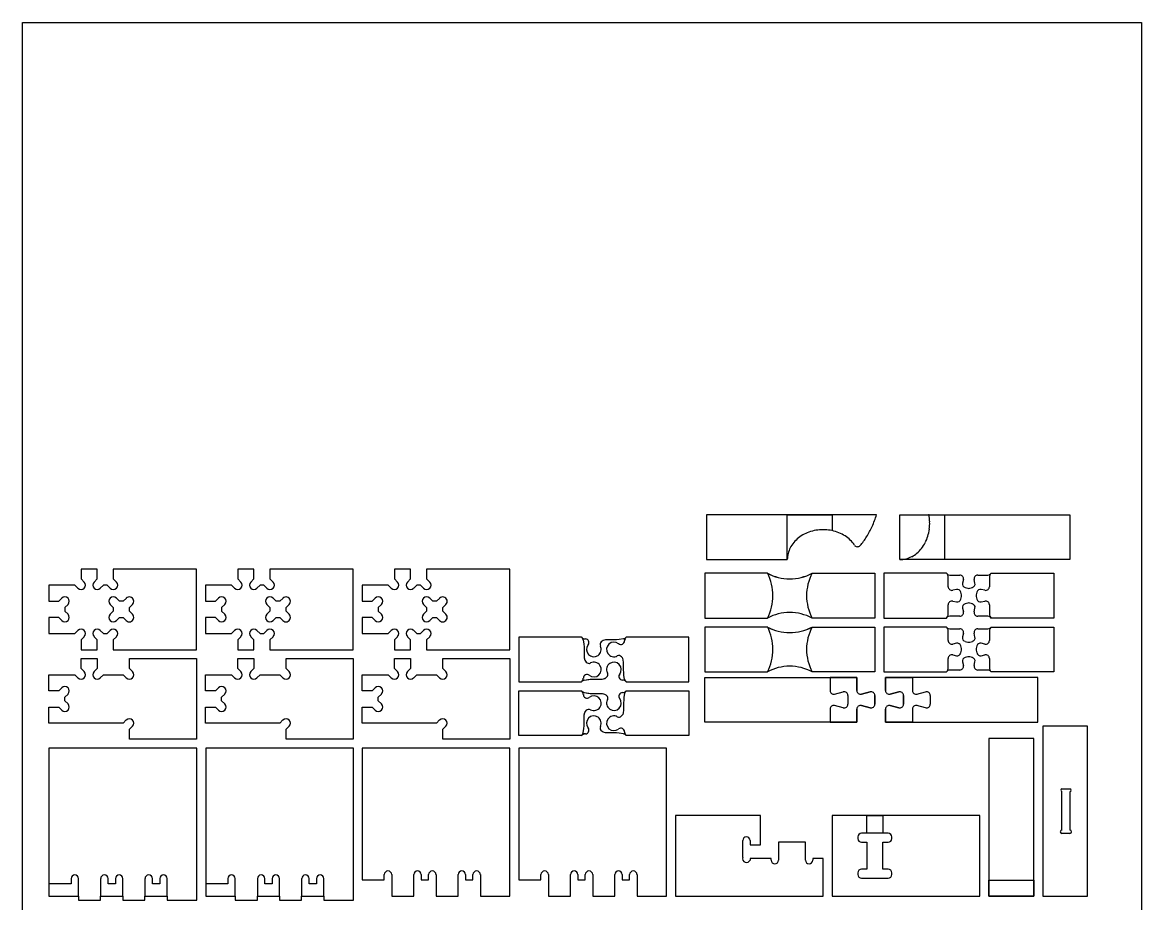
# Model space of a CAD drawing. Extents: x 0 to 1250, y 0 to 2500.
# Drawn here: x 0 to 1250, y 1516 to 2500 of the extents above; entities that cross this region are included whole.
import ezdxf

# ---------------------------------------------------------------- set-up
doc = ezdxf.new("R2010")
doc.units = 0
for name, color, linetype in [('3MM_ENGRAVE', 5, 'CONTINUOUS'), ('CUT_18_MM', 7, 'CONTINUOUS'), ('ENGRAVE_13_5', 6, 'CONTINUOUS'), ('ENGRAVE_9MM', 3, 'CONTINUOUS'), ('FRAME', 7, 'CONTINUOUS')]:
    doc.layers.add(name, color=color, linetype=linetype)

msp = doc.modelspace()

# ---------------------------------------------------------------- linework, layer by layer
at = {"layer": '3MM_ENGRAVE'}
for p, q in [((943, 1614.8), (961, 1614.8)), ((943, 1594.8), (943, 1614.8)), ((961, 1614.8), (961, 1594.8)), ((961, 1594.8), (943, 1594.8))]:
    msp.add_line(p, q, dxfattribs=at)
at = {"layer": 'CUT_18_MM', "color": 7, "linetype": 'CONTINUOUS'}
for p, q in [((854.3, 1950.4), (764, 1950.4)), ((764, 1950.4), (764, 1900.4)), ((954, 1950.4), (854.3, 1950.4)), ((980, 1900.4), (980, 1950.4)), ((980, 1950.4), (1030, 1950.4)), ((1030, 1950.4), (1170, 1950.4)), ((1170, 1950.4), (1170, 1900.4)), ((764, 1900.4), (854.3, 1900.4)), ((854.3, 1900.4), (854.3, 1900.4)), ((1030, 1900.4), (980, 1900.4)), ((1170, 1900.4), (1030, 1900.4)), ((1030, 1900.4), (1030, 1900.4)), ((83.5, 1889.8), (65.5, 1889.8)), ((65.5, 1889.8), (65.5, 1878.8)), ((83.5, 1878.8), (83.5, 1889.8)), ((194.5, 1889.8), (101.5, 1889.8)), ((101.5, 1889.8), (101.5, 1878.8)), ((194.5, 1799.8), (194.5, 1889.8)), ((258.5, 1889.8), (240.5, 1889.8)), ((240.5, 1889.8), (240.5, 1878.8)), ((258.5, 1878.8), (258.5, 1889.8)), ((369.5, 1889.8), (276.5, 1889.8)), ((276.5, 1889.8), (276.5, 1878.8)), ((369.5, 1799.8), (369.5, 1889.8)), ((433.5, 1889.8), (415.5, 1889.8)), ((415.5, 1889.8), (415.5, 1878.8)), ((433.5, 1878.8), (433.5, 1889.8)), ((544.5, 1889.8), (451.5, 1889.8)), ((451.5, 1889.8), (451.5, 1878.8)), ((544.5, 1799.8), (544.5, 1889.8)), ((65.5, 1878.8), (69, 1875.3)), ((69, 1875.3), (69, 1875.3)), ((80, 1875.3), (83.5, 1878.8)), ((80, 1875.3), (80, 1875.3)), ((101.5, 1878.8), (105, 1875.3)), ((105, 1875.3), (105, 1875.3)), ((240.5, 1878.8), (244, 1875.3)), ((244, 1875.3), (244, 1875.3)), ((255, 1875.3), (258.5, 1878.8)), ((255, 1875.3), (255, 1875.3)), ((276.5, 1878.8), (280, 1875.3)), ((280, 1875.3), (280, 1875.3)), ((415.5, 1878.8), (419, 1875.3)), ((419, 1875.3), (419, 1875.3)), ((430, 1875.3), (433.5, 1878.8)), ((430, 1875.3), (430, 1875.3)), ((451.5, 1878.8), (455, 1875.3)), ((455, 1875.3), (455, 1875.3)), ((832, 1885.1), (762, 1885.1)), ((762, 1885.1), (762, 1835.1)), ((882, 1885.1), (952, 1885.1)), ((952, 1885.1), (952, 1835.1)), ((1032, 1885.1), (962, 1885.1)), ((962, 1885.1), (962, 1835.1)), ((1032.8, 1884.3), (1032, 1885.1)), ((1035.7, 1883.1), (1046.9, 1883.1)), ((1050.9, 1878.1), (1050, 1874)), ((1063.9, 1873.9), (1063, 1878.1)), ((1067, 1883.1), (1078.3, 1883.1)), ((1081.2, 1884.3), (1082, 1885.1)), ((1082, 1885.1), (1152, 1885.1)), ((1152, 1885.1), (1152, 1835.1)), ((58.6, 1871.8), (29.5, 1871.8)), ((29.5, 1871.8), (29.5, 1853.8)), ((62, 1868.3), (58.6, 1871.8)), ((62, 1868.3), (62, 1868.3)), ((90.5, 1871.8), (87, 1868.3)), ((87, 1868.3), (87, 1868.3)), ((94.6, 1871.8), (90.5, 1871.8)), ((98, 1868.3), (94.6, 1871.8)), ((98, 1868.3), (98, 1868.3)), ((233.6, 1871.8), (204.5, 1871.8)), ((204.5, 1871.8), (204.5, 1853.8)), ((237, 1868.3), (233.6, 1871.8)), ((237, 1868.3), (237, 1868.3)), ((265.5, 1871.8), (262, 1868.3)), ((262, 1868.3), (262, 1868.3)), ((269.6, 1871.8), (265.5, 1871.8)), ((273, 1868.3), (269.6, 1871.8)), ((273, 1868.3), (273, 1868.3)), ((408.6, 1871.8), (379.5, 1871.8)), ((379.5, 1871.8), (379.5, 1853.8)), ((412, 1868.3), (408.6, 1871.8)), ((412, 1868.3), (412, 1868.3)), ((440.5, 1871.8), (437, 1868.3)), ((437, 1868.3), (437, 1868.3)), ((444.6, 1871.8), (440.5, 1871.8)), ((448, 1868.3), (444.6, 1871.8)), ((448, 1868.3), (448, 1868.3)), ((1053, 1869.1), (1056, 1868.3)), ((1058, 1868.3), (1061, 1869.1)), ((29.5, 1853.8), (40.6, 1853.8)), ((40.6, 1853.8), (44, 1857.3)), ((44, 1857.3), (44, 1857.3)), ((51, 1850.3), (47.5, 1846.9)), ((51, 1850.3), (51, 1850.3)), ((98, 1850.3), (98, 1850.3)), ((98, 1850.3), (101.5, 1846.9)), ((108.5, 1853.8), (105, 1857.3)), ((105, 1857.3), (105, 1857.3)), ((112.6, 1853.8), (108.5, 1853.8)), ((116.1, 1857.3), (112.6, 1853.8)), ((116, 1857.3), (116.1, 1857.3)), ((119.5, 1846.9), (123, 1850.3)), ((123, 1850.3), (123, 1850.3)), ((204.5, 1853.8), (215.6, 1853.8)), ((215.6, 1853.8), (219, 1857.3)), ((219, 1857.3), (219, 1857.3)), ((226, 1850.3), (222.5, 1846.9)), ((226, 1850.3), (226, 1850.3)), ((273, 1850.3), (273, 1850.3)), ((273, 1850.3), (276.5, 1846.9)), ((283.5, 1853.8), (280, 1857.3)), ((280, 1857.3), (280, 1857.3)), ((287.6, 1853.8), (283.5, 1853.8)), ((291.1, 1857.3), (287.6, 1853.8)), ((291, 1857.3), (291.1, 1857.3)), ((294.5, 1846.9), (298, 1850.3)), ((298, 1850.3), (298, 1850.3)), ((379.5, 1853.8), (390.6, 1853.8)), ((390.6, 1853.8), (394, 1857.3)), ((394, 1857.3), (394, 1857.3)), ((401, 1850.3), (397.5, 1846.9)), ((401, 1850.3), (401, 1850.3)), ((448, 1850.3), (448, 1850.3)), ((448, 1850.3), (451.5, 1846.9)), ((458.5, 1853.8), (455, 1857.3)), ((455, 1857.3), (455, 1857.3)), ((462.6, 1853.8), (458.5, 1853.8)), ((466.1, 1857.3), (462.6, 1853.8)), ((466, 1857.3), (466.1, 1857.3)), ((469.5, 1846.9), (473, 1850.3)), ((473, 1850.3), (473, 1850.3)), ((1056, 1851.8), (1053, 1851)), ((1061, 1851.1), (1058, 1851.8)), ((47.5, 1846.9), (47.5, 1842.8)), ((47.5, 1842.8), (51, 1839.3)), ((51, 1839.3), (51, 1839.3)), ((101.5, 1842.8), (98, 1839.3)), ((98, 1839.3), (98, 1839.3)), ((101.5, 1846.9), (101.5, 1842.8)), ((119.5, 1842.8), (119.5, 1846.9)), ((123, 1839.3), (119.5, 1842.8)), ((123, 1839.3), (123, 1839.3)), ((222.5, 1846.9), (222.5, 1842.8)), ((222.5, 1842.8), (226, 1839.3)), ((226, 1839.3), (226, 1839.3)), ((276.5, 1842.8), (273, 1839.3)), ((273, 1839.3), (273, 1839.3)), ((276.5, 1846.9), (276.5, 1842.8)), ((294.5, 1842.8), (294.5, 1846.9)), ((298, 1839.3), (294.5, 1842.8)), ((298, 1839.3), (298, 1839.3)), ((397.5, 1846.9), (397.5, 1842.8)), ((397.5, 1842.8), (401, 1839.3)), ((401, 1839.3), (401, 1839.3)), ((451.5, 1842.8), (448, 1839.3)), ((448, 1839.3), (448, 1839.3)), ((451.5, 1846.9), (451.5, 1842.8)), ((469.5, 1842.8), (469.5, 1846.9)), ((473, 1839.3), (469.5, 1842.8)), ((473, 1839.3), (473, 1839.3)), ((1050, 1846.2), (1050.9, 1842.1)), ((1063, 1842), (1063.9, 1846.2)), ((40.6, 1835.8), (29.5, 1835.8)), ((29.5, 1835.8), (29.5, 1817.8)), ((44, 1832.3), (40.6, 1835.8)), ((44, 1832.3), (44, 1832.3)), ((105, 1832.3), (108.5, 1835.8)), ((105, 1832.3), (105, 1832.3)), ((108.5, 1835.8), (112.6, 1835.8)), ((112.6, 1835.8), (116, 1832.3)), ((116, 1832.3), (116, 1832.3)), ((215.6, 1835.8), (204.5, 1835.8)), ((204.5, 1835.8), (204.5, 1817.8)), ((219, 1832.3), (215.6, 1835.8)), ((219, 1832.3), (219, 1832.3)), ((280, 1832.3), (283.5, 1835.8)), ((280, 1832.3), (280, 1832.3)), ((283.5, 1835.8), (287.6, 1835.8)), ((287.6, 1835.8), (291, 1832.3)), ((291, 1832.3), (291, 1832.3)), ((390.6, 1835.8), (379.5, 1835.8)), ((379.5, 1835.8), (379.5, 1817.8)), ((394, 1832.3), (390.6, 1835.8)), ((394, 1832.3), (394, 1832.3)), ((455, 1832.3), (458.5, 1835.8)), ((455, 1832.3), (455, 1832.3)), ((458.5, 1835.8), (462.6, 1835.8)), ((462.6, 1835.8), (466, 1832.3)), ((466, 1832.3), (466, 1832.3)), ((762, 1835.1), (832, 1835.1)), ((832, 1825.1), (762, 1825.1)), ((762, 1825.1), (762, 1775.1)), ((952, 1835.1), (882, 1835.1)), ((882, 1825.1), (952, 1825.1)), ((952, 1825.1), (952, 1775.1)), ((962, 1835.1), (1032, 1835.1)), ((1032, 1825.1), (962, 1825.1)), ((962, 1825.1), (962, 1775.1)), ((1032, 1835.1), (1032.8, 1835.9)), ((1032.8, 1824.3), (1032, 1825.1)), ((1046.9, 1837.1), (1035.7, 1837.1)), ((1078.3, 1837.1), (1067, 1837.1)), ((1082, 1835.1), (1081.2, 1835.9)), ((1081.2, 1824.3), (1082, 1825.1)), ((1152, 1835.1), (1082, 1835.1)), ((1082, 1825.1), (1152, 1825.1)), ((1152, 1825.1), (1152, 1775.1)), ((29.5, 1817.8), (58.6, 1817.8)), ((58.6, 1817.8), (62, 1821.3)), ((62, 1821.3), (62, 1821.3)), ((69, 1814.3), (65.5, 1810.9)), ((69, 1814.3), (69, 1814.3)), ((83.5, 1810.9), (80, 1814.3)), ((80, 1814.3), (80, 1814.3)), ((87, 1821.3), (87, 1821.3)), ((87, 1821.3), (90.5, 1817.8)), ((90.5, 1817.8), (94.6, 1817.8)), ((94.6, 1817.8), (98, 1821.3)), ((98, 1821.3), (98, 1821.3)), ((105, 1814.3), (101.5, 1810.9)), ((105, 1814.3), (105, 1814.3)), ((204.5, 1817.8), (233.6, 1817.8)), ((233.6, 1817.8), (237, 1821.3)), ((237, 1821.3), (237, 1821.3)), ((244, 1814.3), (240.5, 1810.9)), ((244, 1814.3), (244, 1814.3)), ((258.5, 1810.9), (255, 1814.3)), ((255, 1814.3), (255, 1814.3)), ((262, 1821.3), (262, 1821.3)), ((262, 1821.3), (265.5, 1817.8)), ((265.5, 1817.8), (269.6, 1817.8)), ((269.6, 1817.8), (273, 1821.3)), ((273, 1821.3), (273, 1821.3)), ((280, 1814.3), (276.5, 1810.9)), ((280, 1814.3), (280, 1814.3)), ((379.5, 1817.8), (408.6, 1817.8)), ((408.6, 1817.8), (412, 1821.3)), ((412, 1821.3), (412, 1821.3)), ((419, 1814.3), (415.5, 1810.9)), ((419, 1814.3), (419, 1814.3)), ((433.5, 1810.9), (430, 1814.3)), ((430, 1814.3), (430, 1814.3)), ((437, 1821.3), (437, 1821.3)), ((437, 1821.3), (440.5, 1817.8)), ((440.5, 1817.8), (444.6, 1817.8)), ((444.6, 1817.8), (448, 1821.3)), ((448, 1821.3), (448, 1821.3)), ((455, 1814.3), (451.5, 1810.9)), ((455, 1814.3), (455, 1814.3)), ((1035.7, 1823.1), (1046.9, 1823.1)), ((1050.9, 1818.1), (1050, 1814)), ((1063.9, 1813.9), (1063, 1818.1)), ((1067, 1823.1), (1078.3, 1823.1)), ((65.5, 1810.9), (65.5, 1799.8)), ((83.5, 1799.8), (83.5, 1810.9)), ((101.5, 1810.9), (101.5, 1799.8)), ((240.5, 1810.9), (240.5, 1799.8)), ((258.5, 1799.8), (258.5, 1810.9)), ((276.5, 1810.9), (276.5, 1799.8)), ((415.5, 1810.9), (415.5, 1799.8)), ((433.5, 1799.8), (433.5, 1810.9)), ((451.5, 1810.9), (451.5, 1799.8)), ((1053, 1809.1), (1056, 1808.3)), ((1058, 1808.3), (1061, 1809.1)), ((65.5, 1799.8), (83.5, 1799.8)), ((65.5, 1778.8), (65.5, 1789.8)), ((65.5, 1789.8), (83.5, 1789.8)), ((83.5, 1789.8), (83.5, 1778.8)), ((101.5, 1799.8), (194.5, 1799.8)), ((119.5, 1778.8), (119.5, 1789.8)), ((119.5, 1789.8), (194.5, 1789.8)), ((194.5, 1789.8), (194.5, 1699.8)), ((240.5, 1799.8), (258.5, 1799.8)), ((240.5, 1778.8), (240.5, 1789.8)), ((240.5, 1789.8), (258.5, 1789.8)), ((258.5, 1789.8), (258.5, 1778.8)), ((276.5, 1799.8), (369.5, 1799.8)), ((294.5, 1778.8), (294.5, 1789.8)), ((294.5, 1789.8), (369.5, 1789.8)), ((369.5, 1789.8), (369.5, 1699.8)), ((415.5, 1799.8), (433.5, 1799.8)), ((415.5, 1778.8), (415.5, 1789.8)), ((415.5, 1789.8), (433.5, 1789.8)), ((433.5, 1789.8), (433.5, 1778.8)), ((451.5, 1799.8), (544.5, 1799.8)), ((469.5, 1778.8), (469.5, 1789.8)), ((469.5, 1789.8), (544.5, 1789.8)), ((544.5, 1789.8), (544.5, 1699.8)), ((1056, 1791.8), (1053, 1791)), ((1061, 1791.1), (1058, 1791.8)), ((69, 1775.3), (65.5, 1778.8)), ((69, 1775.3), (69, 1775.3)), ((83.5, 1778.8), (80, 1775.3)), ((80, 1775.3), (80, 1775.3)), ((123, 1775.3), (119.5, 1778.8)), ((123, 1775.3), (123, 1775.3)), ((244, 1775.3), (240.5, 1778.8)), ((244, 1775.3), (244, 1775.3)), ((258.5, 1778.8), (255, 1775.3)), ((255, 1775.3), (255, 1775.3)), ((298, 1775.3), (294.5, 1778.8)), ((298, 1775.3), (298, 1775.3)), ((419, 1775.3), (415.5, 1778.8)), ((419, 1775.3), (419, 1775.3)), ((433.5, 1778.8), (430, 1775.3)), ((430, 1775.3), (430, 1775.3)), ((473, 1775.3), (469.5, 1778.8)), ((473, 1775.3), (473, 1775.3)), ((762, 1775.1), (832, 1775.1)), ((952, 1775.1), (882, 1775.1)), ((962, 1775.1), (1032, 1775.1)), ((1032, 1775.1), (1032.8, 1775.9)), ((1046.9, 1777.1), (1035.7, 1777.1)), ((1050, 1786.2), (1050.9, 1782.1)), ((1063, 1782), (1063.9, 1786.2)), ((1078.3, 1777.1), (1067, 1777.1)), ((1082, 1775.1), (1081.2, 1775.9)), ((1152, 1775.1), (1082, 1775.1)), ((29.5, 1753.8), (29.5, 1771.8)), ((29.5, 1771.8), (58.6, 1771.8)), ((58.6, 1771.8), (62, 1768.3)), ((62, 1768.3), (62, 1768.3)), ((87, 1768.3), (90.5, 1771.8)), ((87, 1768.3), (87, 1768.3)), ((90.5, 1771.8), (112.6, 1771.8)), ((112.6, 1771.8), (116, 1768.3)), ((116, 1768.3), (116, 1768.3)), ((204.5, 1753.8), (204.5, 1771.8)), ((204.5, 1771.8), (233.6, 1771.8)), ((233.6, 1771.8), (237, 1768.3)), ((237, 1768.3), (237, 1768.3)), ((262, 1768.3), (265.5, 1771.8)), ((262, 1768.3), (262, 1768.3)), ((265.5, 1771.8), (287.6, 1771.8)), ((287.6, 1771.8), (291, 1768.3)), ((291, 1768.3), (291, 1768.3)), ((379.5, 1753.8), (379.5, 1771.8)), ((379.5, 1771.8), (408.6, 1771.8)), ((408.6, 1771.8), (412, 1768.3)), ((412, 1768.3), (412, 1768.3)), ((437, 1768.3), (440.5, 1771.8)), ((437, 1768.3), (437, 1768.3)), ((440.5, 1771.8), (462.6, 1771.8)), ((462.6, 1771.8), (466, 1768.3)), ((466, 1768.3), (466, 1768.3)), ((762, 1768.8), (902, 1768.8)), ((762, 1718.8), (762, 1768.8)), ((902, 1768.8), (932, 1768.8)), ((932, 1768.8), (932, 1754.1)), ((994, 1768.8), (964, 1768.8)), ((964, 1768.8), (964, 1754.1)), ((1134, 1768.8), (994, 1768.8)), ((1134, 1718.8), (1134, 1768.8)), ((40.6, 1753.8), (29.5, 1753.8)), ((44, 1757.3), (40.6, 1753.8)), ((44, 1757.3), (44, 1757.3)), ((47.5, 1746.9), (51, 1750.3)), ((51, 1750.3), (51, 1750.3)), ((215.6, 1753.8), (204.5, 1753.8)), ((219, 1757.3), (215.6, 1753.8)), ((219, 1757.3), (219, 1757.3)), ((222.5, 1746.9), (226, 1750.3)), ((226, 1750.3), (226, 1750.3)), ((390.6, 1753.8), (379.5, 1753.8)), ((394, 1757.3), (390.6, 1753.8)), ((394, 1757.3), (394, 1757.3)), ((397.5, 1746.9), (401, 1750.3)), ((401, 1750.3), (401, 1750.3)), ((932, 1754.1), (932, 1754.1)), ((937.1, 1750.2), (946.8, 1752.8)), ((937.1, 1750.2), (937.1, 1750.2)), ((946.8, 1752.8), (946.8, 1752.8)), ((964, 1754.1), (964, 1754.1)), ((969.1, 1750.2), (978.8, 1752.8)), ((969.1, 1750.2), (969.1, 1750.2)), ((978.8, 1752.8), (978.8, 1752.8)), ((47.5, 1742.8), (47.5, 1746.9)), ((51, 1739.3), (47.5, 1742.8)), ((51, 1739.3), (51, 1739.3)), ((222.5, 1742.8), (222.5, 1746.9)), ((226, 1739.3), (222.5, 1742.8)), ((226, 1739.3), (226, 1739.3)), ((397.5, 1742.8), (397.5, 1746.9)), ((401, 1739.3), (397.5, 1742.8)), ((401, 1739.3), (401, 1739.3)), ((952, 1748.8), (952, 1738.8)), ((984, 1748.8), (984, 1738.8)), ((29.5, 1717.8), (29.5, 1735.8)), ((29.5, 1735.8), (40.6, 1735.8)), ((40.6, 1735.8), (44, 1732.3)), ((44, 1732.3), (44, 1732.3)), ((204.5, 1717.8), (204.5, 1735.8)), ((204.5, 1735.8), (215.6, 1735.8)), ((215.6, 1735.8), (219, 1732.3)), ((219, 1732.3), (219, 1732.3)), ((379.5, 1717.8), (379.5, 1735.8)), ((379.5, 1735.8), (390.6, 1735.8)), ((390.6, 1735.8), (394, 1732.3)), ((394, 1732.3), (394, 1732.3)), ((932, 1733.4), (932, 1733.4)), ((932, 1733.4), (932, 1718.8)), ((946.8, 1734.8), (937.1, 1737.4)), ((937.1, 1737.4), (937.1, 1737.4)), ((946.8, 1734.8), (946.8, 1734.8)), ((964, 1733.4), (964, 1733.4)), ((964, 1733.4), (964, 1718.8)), ((978.8, 1734.8), (969.1, 1737.4)), ((969.1, 1737.4), (969.1, 1737.4)), ((978.8, 1734.8), (978.8, 1734.8)), ((112.6, 1717.8), (29.5, 1717.8)), ((116, 1721.3), (112.6, 1717.8)), ((116, 1721.3), (116, 1721.3)), ((119.5, 1710.9), (123, 1714.3)), ((123, 1714.3), (123, 1714.3)), ((287.6, 1717.8), (204.5, 1717.8)), ((291, 1721.3), (287.6, 1717.8)), ((291, 1721.3), (291, 1721.3)), ((294.5, 1710.9), (298, 1714.3)), ((298, 1714.3), (298, 1714.3)), ((462.6, 1717.8), (379.5, 1717.8)), ((466, 1721.3), (462.6, 1717.8)), ((466, 1721.3), (466, 1721.3)), ((469.5, 1710.9), (473, 1714.3)), ((473, 1714.3), (473, 1714.3)), ((902, 1718.8), (762, 1718.8)), ((932, 1718.8), (902, 1718.8)), ((964, 1718.8), (994, 1718.8)), ((994, 1718.8), (1134, 1718.8)), ((1189.5, 1714.5), (1139.5, 1714.5)), ((1139.5, 1714.5), (1139.5, 1524.5)), ((1189.5, 1524.5), (1189.5, 1714.5)), ((119.5, 1699.8), (119.5, 1710.9)), ((294.5, 1699.8), (294.5, 1710.9)), ((469.5, 1699.8), (469.5, 1710.9)), ((1079.5, 1700.5), (1079.5, 1524.5)), ((1129.5, 1700.5), (1079.5, 1700.5)), ((1129.5, 1524.5), (1129.5, 1700.5)), ((194.5, 1699.8), (119.5, 1699.8)), ((369.5, 1699.8), (294.5, 1699.8)), ((544.5, 1689.8), (379.5, 1689.8)), ((379.5, 1689.8), (379.5, 1542.8)), ((544.5, 1699.8), (469.5, 1699.8)), ((544.5, 1524.8), (544.5, 1689.8)), ((719.5, 1689.8), (554.5, 1689.8)), ((554.5, 1689.8), (554.5, 1542.8)), ((719.5, 1524.8), (719.5, 1689.8)), ((824.5, 1614.8), (729.5, 1614.8)), ((729.5, 1614.8), (729.5, 1524.8)), ((824.5, 1581.8), (824.5, 1614.8)), ((953, 1614.8), (904.5, 1614.8)), ((904.5, 1614.8), (904.5, 1524.8)), ((1069.5, 1614.8), (953, 1614.8)), ((1069.5, 1524.8), (1069.5, 1614.8)), ((933, 1590.7), (933, 1588.9)), ((943, 1594.8), (937.1, 1594.8)), ((959.5, 1594.8), (943, 1594.8)), ((966.9, 1594.8), (959.5, 1594.8)), ((971, 1588.9), (971, 1590.7)), ((804.5, 1567.9), (804.5, 1586.7)), ((812.7, 1586.7), (812.7, 1581.8)), ((812.7, 1581.8), (824.5, 1581.8)), ((874.5, 1584.8), (844.5, 1584.8)), ((844.5, 1584.8), (844.5, 1564.9)), ((874.5, 1564.9), (874.5, 1584.8)), ((937.1, 1584.8), (943, 1584.8)), ((943, 1584.8), (943, 1554.8)), ((961, 1554.8), (961, 1584.8)), ((961, 1584.8), (966.9, 1584.8)), ((836.3, 1566.8), (812.7, 1566.8)), ((812.7, 1566.8), (812.7, 1564.9)), ((836.3, 1564.9), (836.3, 1566.8)), ((882.7, 1566.8), (882.7, 1564.9)), ((894.5, 1566.8), (882.7, 1566.8)), ((894.5, 1524.8), (894.5, 1566.8)), ((933, 1550.7), (933, 1548.9)), ((943, 1554.8), (937.1, 1554.8)), ((966.9, 1554.8), (961, 1554.8)), ((971, 1548.9), (971, 1550.7)), ((379.5, 1542.8), (404.2, 1542.8)), ((404.2, 1542.8), (404.2, 1548.7)), ((412.5, 1548.7), (412.5, 1524.8)), ((437.2, 1524.8), (437.2, 1548.7)), ((445.5, 1548.7), (445.5, 1542.8)), ((445.5, 1542.8), (453.7, 1542.8)), ((453.7, 1542.8), (453.7, 1548.7)), ((462, 1548.7), (462, 1524.8)), ((486.7, 1524.8), (486.7, 1548.7)), ((495, 1548.7), (495, 1542.8)), ((495, 1542.8), (503.2, 1542.8)), ((503.2, 1542.8), (503.2, 1548.7)), ((511.5, 1548.7), (511.5, 1524.8)), ((554.5, 1542.8), (579.2, 1542.8)), ((579.2, 1542.8), (579.2, 1548.7)), ((587.5, 1548.7), (587.5, 1524.8)), ((612.2, 1524.8), (612.2, 1548.7)), ((620.5, 1548.7), (620.5, 1542.8)), ((620.5, 1542.8), (628.7, 1542.8)), ((628.7, 1542.8), (628.7, 1548.7)), ((637, 1548.7), (637, 1524.8)), ((661.7, 1524.8), (661.7, 1548.7)), ((670, 1548.7), (670, 1542.8)), ((670, 1542.8), (678.2, 1542.8)), ((678.2, 1542.8), (678.2, 1548.7)), ((686.5, 1548.7), (686.5, 1524.8)), ((937.1, 1544.8), (966.9, 1544.8)), ((412.5, 1524.8), (437.2, 1524.8)), ((462, 1524.8), (486.7, 1524.8)), ((511.5, 1524.8), (544.5, 1524.8)), ((587.5, 1524.8), (612.2, 1524.8)), ((637, 1524.8), (661.7, 1524.8)), ((686.5, 1524.8), (719.5, 1524.8)), ((729.5, 1524.8), (894.5, 1524.8)), ((904.5, 1524.8), (1069.5, 1524.8)), ((1079.5, 1524.5), (1129.5, 1524.5)), ((1139.5, 1524.5), (1189.5, 1524.5))]:
    msp.add_line(p, q, dxfattribs=at)
at = {"layer": 'CUT_18_MM', "linetype": 'CONTINUOUS'}
for p, q in [((624.5, 1813.9), (554.5, 1813.9)), ((554.5, 1813.9), (554.5, 1763.9)), ((744.5, 1813.9), (674.5, 1813.9)), ((744.5, 1763.9), (744.5, 1813.9)), ((645.6, 1803.7), (645.6, 1803.7)), ((647.5, 1809.4), (646.4, 1808.6)), ((648.6, 1810.1), (647.5, 1809.4)), ((651.3, 1810.8), (648.6, 1810.1)), ((653.3, 1810.9), (651.3, 1810.8)), ((658.1, 1810.9), (653.3, 1810.9)), ((663.5, 1810.9), (658.1, 1810.9)), ((666.4, 1811.1), (663.5, 1810.9)), ((671.3, 1812), (666.4, 1811.1)), ((554.5, 1763.9), (624.5, 1763.9)), ((627.6, 1765.7), (631.5, 1766.4)), ((631.5, 1766.4), (634, 1766.7)), ((634, 1766.7), (638.5, 1766.9)), ((638.5, 1766.9), (646, 1766.8)), ((646, 1766.8), (649, 1767.2)), ((649, 1767.2), (650.7, 1767.8)), ((650.7, 1767.8), (651.5, 1768.3)), ((651.5, 1768.3), (652.5, 1769.1)), ((653.3, 1774), (653.3, 1774)), ((674.5, 1763.9), (744.5, 1763.9)), ((554.5, 1703.9), (554.5, 1753.9)), ((554.5, 1753.9), (624.5, 1753.9)), ((627.6, 1752), (631.5, 1751.3)), ((631.5, 1751.3), (634, 1751)), ((634, 1751), (638.5, 1750.8)), ((638.5, 1750.8), (646, 1750.9)), ((646, 1750.9), (649, 1750.5)), ((649, 1750.5), (650.7, 1749.9)), ((674.5, 1753.9), (744.5, 1753.9)), ((744.5, 1753.9), (744.5, 1703.9)), ((650.7, 1749.9), (651.5, 1749.4)), ((651.5, 1749.4), (652.5, 1748.6)), ((653.3, 1743.7), (653.3, 1743.7)), ((645.6, 1714), (645.6, 1714)), ((624.5, 1703.9), (554.5, 1703.9)), ((647.5, 1708.3), (646.4, 1709.1)), ((648.6, 1707.6), (647.5, 1708.3)), ((651.3, 1706.9), (648.6, 1707.6)), ((653.3, 1706.8), (651.3, 1706.9)), ((658.1, 1706.8), (653.3, 1706.8)), ((663.5, 1706.8), (658.1, 1706.8)), ((666.4, 1706.6), (663.5, 1706.8)), ((671.3, 1705.7), (666.4, 1706.6)), ((744.5, 1703.9), (674.5, 1703.9)), ((29.7, 1689.8), (29.7, 1524.8)), ((194.7, 1689.8), (29.7, 1689.8)), ((194.7, 1520.3), (194.7, 1689.8)), ((204.7, 1689.8), (204.7, 1524.8)), ((369.7, 1689.8), (204.7, 1689.8)), ((369.7, 1520.3), (369.7, 1689.8)), ((29.7, 1524.8), (62.7, 1524.8)), ((62.7, 1524.8), (62.7, 1520.3)), ((62.7, 1520.3), (87.4, 1520.3)), ((87.4, 1520.3), (87.4, 1524.8)), ((87.4, 1524.8), (112.2, 1524.8)), ((112.2, 1524.8), (112.2, 1520.3)), ((112.2, 1520.3), (136.9, 1520.3)), ((136.9, 1520.3), (136.9, 1524.8)), ((136.9, 1524.8), (161.7, 1524.8)), ((161.7, 1524.8), (161.7, 1520.3)), ((161.7, 1520.3), (194.7, 1520.3)), ((204.7, 1524.8), (237.7, 1524.8)), ((237.7, 1524.8), (237.7, 1520.3)), ((237.7, 1520.3), (262.4, 1520.3)), ((262.4, 1520.3), (262.4, 1524.8)), ((262.4, 1524.8), (287.2, 1524.8)), ((287.2, 1524.8), (287.2, 1520.3)), ((287.2, 1520.3), (311.9, 1520.3)), ((311.9, 1520.3), (311.9, 1524.8)), ((311.9, 1524.8), (336.7, 1524.8)), ((336.7, 1524.8), (336.7, 1520.3)), ((336.7, 1520.3), (369.7, 1520.3))]:
    msp.add_line(p, q, dxfattribs=at)
at = {"layer": 'CUT_18_MM'}
for p, q in [((1161, 1644.5), (1170, 1644.5)), ((1161, 1598.5), (1161, 1641.4)), ((1170, 1641.1), (1170, 1598.5)), ((1170, 1594.5), (1161, 1594.5))]:
    msp.add_line(p, q, dxfattribs=at)
at = {"layer": 'CUT_18_MM', "color": 7, "linetype": 'CONTINUOUS'}
for centre, radius, start, end in [((848, 1982.6), 110.7, 335.8734, 343.0944), ((891.5, 1893.2), 40, 117.329, 128.25), ((893.2, 1889.8), 43.8, 107.0748, 117.3545), ((894.1, 1887.1), 46.6, 97.2448, 107.1039), ((894.3, 1885.8), 47.9, 87.5982, 97.2749), ((894.3, 1886.2), 47.5, 77.8915, 87.6285), ((894.8, 1888.3), 45.4, 67.8897, 77.9213), ((896.1, 1891.4), 42, 57.3533, 67.9175), ((898.3, 1894.8), 37.9, 46.0769, 57.3752), ((881.5, 1964.5), 72.6, 318.1905, 327.7629), ((865.6, 1974.7), 91.4, 327.7126, 335.918), ((883.7, 1900), 29.4, 152.6081, 165.9973), ((886.1, 1898.7), 32.2, 139.9682, 152.5821), ((889, 1896.4), 35.9, 128.2335, 139.9673), ((901, 1897.7), 34, 33.9254, 46.0859), ((932.6, 1918.8), 4.05, 213.2136, 318.1455), ((882.3, 1900.4), 28, 166.0483, 179.9011), ((65.5, 1871.8), 4.92, 225.0001, 44.9999), ((83.5, 1871.8), 4.92, 135.0001, 314.9999), ((101.5, 1871.8), 4.92, 225.0001, 44.9999), ((240.5, 1871.8), 4.92, 225.0001, 44.9999), ((258.5, 1871.8), 4.92, 135.0001, 314.9999), ((276.5, 1871.8), 4.92, 225.0001, 44.9999), ((415.5, 1871.8), 4.92, 225.0001, 44.9999), ((433.5, 1871.8), 4.92, 135.0001, 314.9999), ((451.5, 1871.8), 4.92, 225.0001, 44.9999), ((857, 1931.9), 53.1, 241.9275, 298.0725), ((1035.7, 1887.2), 4.1, 225.0285, 270), ((1046.9, 1879), 4.1, 347.3598, 90), ((1067, 1879), 4.1, 90, 192.3953), ((1078.3, 1887.2), 4.1, 270, 314.8457), ((1054, 1873.1), 4.1, 167.3598, 255.5854), ((1057, 1872.3), 4.1, 255.5854, 284.3581), ((1059.9, 1873.1), 4.1, 284.3581, 12.3953), ((47.5, 1853.8), 4.92, 315.0001, 134.9999), ((101.5, 1853.8), 4.92, 45.0001, 224.9999), ((119.5, 1853.8), 4.92, 314.9203, 135.0797), ((222.5, 1853.8), 4.92, 315.0001, 134.9999), ((276.5, 1853.8), 4.92, 45.0001, 224.9999), ((294.5, 1853.8), 4.92, 314.9203, 135.0797), ((397.5, 1853.8), 4.92, 315.0001, 134.9999), ((451.5, 1853.8), 4.92, 45.0001, 224.9999), ((469.5, 1853.8), 4.92, 314.9203, 135.0797), ((1054, 1847.1), 4.1, 104.4146, 192.6402), ((1057, 1847.8), 4.1, 75.6419, 104.4146), ((1059.9, 1847.1), 4.1, 347.6047, 75.6419), ((47.5, 1835.8), 4.92, 225.0001, 44.9999), ((101.5, 1835.8), 4.92, 135, 315), ((119.5, 1835.8), 4.92, 225, 45.1329), ((222.5, 1835.8), 4.92, 225.0001, 44.9999), ((276.5, 1835.8), 4.92, 135, 315), ((294.5, 1835.8), 4.92, 225, 45.1329), ((397.5, 1835.8), 4.92, 225.0001, 44.9999), ((451.5, 1835.8), 4.92, 135, 315), ((469.5, 1835.8), 4.92, 225, 45.1329), ((857, 1788.2), 53.1, 61.9275, 118.0725), ((1046.9, 1841.2), 4.1, 270, 12.6402), ((1067, 1841.2), 4.1, 167.6047, 270), ((857, 1871.9), 53.1, 241.9275, 298.0725), ((1035.7, 1833), 4.1, 90, 135), ((1078.3, 1833), 4.1, 45, 90), ((65.5, 1817.8), 4.92, 315.0001, 134.9999), ((83.5, 1817.8), 4.92, 45.0001, 224.9999), ((101.5, 1817.8), 4.92, 315.0001, 134.9999), ((240.5, 1817.8), 4.92, 315.0001, 134.9999), ((258.5, 1817.8), 4.92, 45.0001, 224.9999), ((276.5, 1817.8), 4.92, 315.0001, 134.9999), ((415.5, 1817.8), 4.92, 315.0001, 134.9999), ((433.5, 1817.8), 4.92, 45.0001, 224.9999), ((451.5, 1817.8), 4.92, 315.0001, 134.9999), ((1035.7, 1827.2), 4.1, 225.0285, 270), ((1046.9, 1819), 4.1, 347.3598, 90), ((1054, 1813.1), 4.1, 167.3598, 255.5854), ((1059.9, 1813.1), 4.1, 284.3581, 12.3953), ((1067, 1819), 4.1, 90, 192.3953), ((1078.3, 1827.2), 4.1, 270, 314.8457), ((1057, 1812.3), 4.1, 255.5854, 284.3581), ((1054, 1787.1), 4.1, 104.4146, 192.6402), ((1057, 1787.8), 4.1, 75.6419, 104.4146), ((1059.9, 1787.1), 4.1, 347.6047, 75.6419), ((65.5, 1771.8), 4.92, 225.0001, 44.9999), ((83.5, 1771.8), 4.92, 135.0001, 314.9999), ((119.5, 1771.8), 4.92, 225.0001, 44.9999), ((240.5, 1771.8), 4.92, 225.0001, 44.9999), ((258.5, 1771.8), 4.92, 135.0001, 314.9999), ((294.5, 1771.8), 4.92, 225.0001, 44.9999), ((415.5, 1771.8), 4.92, 225.0001, 44.9999), ((433.5, 1771.8), 4.92, 135.0001, 314.9999), ((469.5, 1771.8), 4.92, 225.0001, 44.9999), ((857, 1728.2), 53.1, 61.9275, 118.0725), ((1035.7, 1773), 4.1, 90, 135), ((1046.9, 1781.2), 4.1, 270, 12.6402), ((1067, 1781.2), 4.1, 167.6047, 270), ((1078.3, 1773), 4.1, 45, 90), ((47.5, 1753.8), 4.92, 315.0001, 134.9999), ((222.5, 1753.8), 4.92, 315.0001, 134.9999), ((397.5, 1753.8), 4.92, 315.0001, 134.9999), ((936.1, 1754.1), 4.1, 180, 285.0001), ((947.9, 1748.8), 4.1, 0, 105), ((968.1, 1754.1), 4.1, 180, 285.0001), ((979.9, 1748.8), 4.1, 0, 105), ((47.5, 1735.8), 4.92, 225.0001, 44.9999), ((222.5, 1735.8), 4.92, 225.0001, 44.9999), ((397.5, 1735.8), 4.92, 225.0001, 44.9999), ((936.1, 1733.4), 4.1, 74.9999, 180), ((947.9, 1738.8), 4.1, 255, 360), ((968.1, 1733.4), 4.1, 74.9999, 180), ((979.9, 1738.8), 4.1, 255, 360), ((119.5, 1717.8), 4.92, 315.0001, 134.9999), ((294.5, 1717.8), 4.92, 315.0001, 134.9999), ((469.5, 1717.8), 4.92, 315.0001, 134.9999), ((808.6, 1586.7), 4.1, 0, 180), ((937.1, 1590.7), 4.1, 90, 180), ((937.1, 1588.9), 4.1, 180, 270), ((966.9, 1590.7), 4.1, 360, 90), ((966.9, 1588.9), 4.1, 270, 0), ((808.7, 1566.7), 4.37, 163.5011, 336.3084), ((840.4, 1564.9), 4.1, 180, 0), ((878.6, 1564.9), 4.1, 180, 0), ((408.3, 1548.7), 4.13, 0, 180), ((441.3, 1548.7), 4.12, 0, 180), ((457.8, 1548.7), 4.12, 0, 180), ((490.8, 1548.7), 4.12, 0, 180), ((507.3, 1548.7), 4.12, 0, 180), ((583.3, 1548.7), 4.12, 0, 180), ((616.3, 1548.7), 4.12, 0, 180), ((632.8, 1548.7), 4.12, 0, 180), ((665.8, 1548.7), 4.12, 0, 180), ((682.3, 1548.7), 4.12, 0, 180), ((937.1, 1550.7), 4.1, 90, 180), ((966.9, 1550.7), 4.1, 360, 90), ((937.1, 1548.9), 4.1, 180, 270), ((966.9, 1548.9), 4.1, 270, 0)]:
    msp.add_arc(centre, radius, start, end, dxfattribs=at)
at = {"layer": 'CUT_18_MM', "linetype": 'CONTINUOUS'}
for centre, radius, start, end in [((628.9, 1817.9), 6.03, 221.9265, 268.372), ((670, 1817.9), 6.04, 282.8159, 318.0223), ((628.7, 1807.8), 4.1, 321.2174, 88.3284), ((638.2, 1800.1), 8.2, 141.2174, 26.6528), ((649.2, 1805.6), 4.1, 133.2482, 206.6526), ((660.7, 1777.7), 8.2, 321.2174, 206.6528), ((628.9, 1759.8), 6.03, 102.7981, 138.064), ((649.7, 1772.1), 4.1, 313.2482, 26.6526), ((670.3, 1769.9), 4.1, 141.2174, 268.3284), ((670, 1759.8), 6.03, 41.9554, 88.3584), ((628.9, 1757.9), 6.03, 221.936, 257.2019), ((670.3, 1747.8), 4.1, 91.6716, 218.7826), ((670, 1757.9), 6.03, 271.6416, 318.0446), ((649.7, 1745.6), 4.1, 333.3474, 46.7518), ((660.7, 1740.1), 8.2, 153.3472, 38.7826), ((638.2, 1717.7), 8.2, 333.3472, 218.7826), ((628.7, 1709.9), 4.1, 271.6716, 38.7826), ((649.2, 1712.1), 4.1, 153.3474, 226.7518), ((628.9, 1699.8), 6.03, 91.628, 138.0735), ((670, 1699.8), 6.04, 41.9777, 77.1841)]:
    msp.add_arc(centre, radius, start, end, dxfattribs=at)
at = {"layer": 'CUT_18_MM'}
for centre, radius, start, end in [((1161.5, 1643), 1.66, 110.7673, 249.2327), ((1169.5, 1642.8), 1.77, 286.1533, 73.8467), ((1161.2, 1596.5), 1.98, 96.4746, 263.5254), ((1169.8, 1596.5), 1.98, 275.2421, 84.7579)]:
    msp.add_arc(centre, radius, start, end, dxfattribs=at)
at = {"layer": 'CUT_18_MM', "color": 7, "linetype": 'CONTINUOUS'}
msp.add_point((1012.3, 1950.4), dxfattribs=at)
at = {"layer": 'ENGRAVE_13_5', "linetype": 'CONTINUOUS'}
for p, q in [((54.4, 1538.3), (29.7, 1538.3)), ((29.7, 1538.3), (29.7, 1524.8)), ((54.4, 1544.2), (54.4, 1544.2)), ((54.4, 1544.2), (54.4, 1538.3)), ((62.7, 1524.8), (62.7, 1544.2)), ((62.7, 1544.2), (62.7, 1544.2)), ((87.4, 1544.2), (87.4, 1544.2)), ((87.4, 1544.2), (87.4, 1524.8)), ((95.7, 1538.3), (95.7, 1544.2)), ((95.7, 1544.2), (95.7, 1544.2)), ((103.9, 1538.3), (95.7, 1538.3)), ((103.9, 1544.2), (103.9, 1544.2)), ((103.9, 1544.2), (103.9, 1538.3)), ((112.2, 1524.8), (112.2, 1544.2)), ((112.2, 1544.2), (112.2, 1544.2)), ((136.9, 1544.2), (136.9, 1544.2)), ((136.9, 1544.2), (136.9, 1524.8)), ((145.2, 1538.3), (145.2, 1544.2)), ((145.2, 1544.2), (145.2, 1544.2)), ((153.4, 1538.3), (145.2, 1538.3)), ((153.4, 1544.2), (153.4, 1544.2)), ((153.4, 1544.2), (153.4, 1538.3)), ((161.7, 1524.8), (161.7, 1544.2)), ((161.7, 1544.2), (161.7, 1544.2)), ((229.4, 1538.3), (204.7, 1538.3)), ((204.7, 1538.3), (204.7, 1524.8)), ((229.4, 1544.2), (229.4, 1544.2)), ((229.4, 1544.2), (229.4, 1538.3)), ((237.7, 1524.8), (237.7, 1544.2)), ((237.7, 1544.2), (237.7, 1544.2)), ((262.4, 1544.2), (262.4, 1544.2)), ((262.4, 1544.2), (262.4, 1524.8)), ((270.7, 1538.3), (270.7, 1544.2)), ((270.7, 1544.2), (270.7, 1544.2)), ((278.9, 1538.3), (270.7, 1538.3)), ((278.9, 1544.2), (278.9, 1544.2)), ((278.9, 1544.2), (278.9, 1538.3)), ((287.2, 1524.8), (287.2, 1544.2)), ((287.2, 1544.2), (287.2, 1544.2)), ((311.9, 1544.2), (311.9, 1544.2)), ((311.9, 1544.2), (311.9, 1524.8)), ((320.2, 1538.3), (320.2, 1544.2)), ((320.2, 1544.2), (320.2, 1544.2)), ((328.4, 1538.3), (320.2, 1538.3)), ((328.4, 1544.2), (328.4, 1544.2)), ((328.4, 1544.2), (328.4, 1538.3)), ((336.7, 1524.8), (336.7, 1544.2)), ((336.7, 1544.2), (336.7, 1544.2)), ((29.7, 1524.8), (62.7, 1524.8)), ((87.4, 1524.8), (112.2, 1524.8)), ((136.9, 1524.8), (161.7, 1524.8)), ((204.7, 1524.8), (237.7, 1524.8)), ((262.4, 1524.8), (287.2, 1524.8)), ((311.9, 1524.8), (336.7, 1524.8))]:
    msp.add_line(p, q, dxfattribs=at)
for centre in [(58.6, 1544.2), (91.6, 1544.2), (108.1, 1544.2), (141.1, 1544.2), (157.6, 1544.2), (233.6, 1544.2), (266.6, 1544.2), (283.1, 1544.2), (316.1, 1544.2), (332.6, 1544.2)]:
    msp.add_arc(centre, 4.13, 0, 180, dxfattribs=at)
at = {"layer": 'ENGRAVE_9MM', "linetype": 'CONTINUOUS'}
for p, q in [((854.3, 1900.4), (854.3, 1950.4)), ((854.3, 1950.4), (904.3, 1950.4)), ((904.3, 1950.4), (904.3, 1932.7)), ((1012.3, 1950.4), (1030, 1950.4)), ((1030, 1950.4), (1030, 1900.4)), ((1030, 1900.4), (980, 1900.4)), ((1032.8, 1884.3), (1032, 1885.1)), ((1034, 1870.1), (1034, 1881.4)), ((1035.7, 1883.1), (1046.9, 1883.1)), ((1050.9, 1878.1), (1050, 1874)), ((1063.9, 1873.9), (1063, 1878.1)), ((1067, 1883.1), (1078.3, 1883.1)), ((1080, 1881.4), (1080, 1870.1)), ((1082, 1885.1), (1081.2, 1884.3)), ((1043.1, 1867), (1039, 1866.1)), ((1048.7, 1861.1), (1048, 1864)), ((1053, 1869.1), (1056, 1868.3)), ((1058, 1868.3), (1061, 1869.1)), ((1066, 1864), (1065.2, 1861.1)), ((1075, 1866.1), (1070.9, 1867)), ((1034, 1838.8), (1034, 1850)), ((1039, 1854), (1043.1, 1853.1)), ((1048, 1856.1), (1048.7, 1859.1)), ((1056, 1851.8), (1053, 1851)), ((1061, 1851.1), (1058, 1851.8)), ((1065.2, 1859.1), (1066, 1856.1)), ((1070.9, 1853.1), (1075, 1854)), ((1080, 1850), (1080, 1838.8)), ((1050, 1846.2), (1050.9, 1842.1)), ((1063, 1842), (1063.9, 1846.2)), ((1032, 1835.1), (1032.8, 1835.9)), ((1032.8, 1824.3), (1032, 1825.1)), ((1046.9, 1837.1), (1035.7, 1837.1)), ((1078.3, 1837.1), (1067, 1837.1)), ((1081.2, 1835.9), (1082, 1835.1)), ((1082, 1825.1), (1081.2, 1824.3)), ((1034, 1810.1), (1034, 1821.4)), ((1035.7, 1823.1), (1046.9, 1823.1)), ((1050.9, 1818.1), (1050, 1814)), ((1063.9, 1813.9), (1063, 1818.1)), ((1067, 1823.1), (1078.3, 1823.1)), ((1080, 1821.4), (1080, 1810.1)), ((626.3, 1810.7), (627.2, 1805.8)), ((627.2, 1805.8), (627.4, 1802.9)), ((627.4, 1802.9), (627.5, 1797.5)), ((645.6, 1803.7), (645.6, 1803.7)), ((647.5, 1809.4), (646.4, 1808.6)), ((648.6, 1810.1), (647.5, 1809.4)), ((651.3, 1810.8), (648.6, 1810.1)), ((653.3, 1810.9), (651.3, 1810.8)), ((658.1, 1810.9), (653.3, 1810.9)), ((663.5, 1810.9), (658.1, 1810.9)), ((666.4, 1811.1), (663.5, 1810.9)), ((671.3, 1812), (666.4, 1811.1)), ((1043.1, 1807), (1039, 1806.1)), ((1048.7, 1801.1), (1048, 1804)), ((1053, 1809.1), (1056, 1808.3)), ((1058, 1808.3), (1061, 1809.1)), ((1066, 1804), (1065.2, 1801.1)), ((1075, 1806.1), (1070.9, 1807)), ((627.5, 1797.5), (627.4, 1792.7)), ((627.4, 1792.7), (627.5, 1790.7)), ((627.5, 1790.7), (628.2, 1788)), ((628.2, 1788), (628.9, 1786.8)), ((664.3, 1792.7), (664.3, 1792.7)), ((670.1, 1790.8), (669.2, 1791.9)), ((670.5, 1790.1), (670.1, 1790.8)), ((671.1, 1788.4), (670.5, 1790.1)), ((671.5, 1785.4), (671.1, 1788.4)), ((1034, 1778.8), (1034, 1790)), ((1039, 1794), (1043.1, 1793.1)), ((1048, 1796.1), (1048.7, 1799.1)), ((1056, 1791.8), (1053, 1791)), ((1061, 1791.1), (1058, 1791.8)), ((1065.2, 1799.1), (1066, 1796.1)), ((1070.9, 1793.1), (1075, 1794)), ((1080, 1790), (1080, 1778.8)), ((628.9, 1786.8), (629.8, 1785.8)), ((634.6, 1785), (634.6, 1785)), ((671.4, 1777.9), (671.5, 1785.4)), ((671.6, 1773.4), (671.4, 1777.9)), ((1032, 1775.1), (1032.8, 1775.9)), ((1046.9, 1777.1), (1035.7, 1777.1)), ((1050, 1786.2), (1050.9, 1782.1)), ((1063, 1782), (1063.9, 1786.2)), ((1078.3, 1777.1), (1067, 1777.1)), ((1081.2, 1775.9), (1082, 1775.1)), ((627.6, 1765.7), (632.5, 1766.6)), ((632.5, 1766.6), (635.5, 1766.8)), ((635.5, 1766.8), (640.8, 1766.8)), ((640.8, 1766.8), (645.6, 1766.8)), ((645.6, 1766.8), (647.6, 1766.9)), ((647.6, 1766.9), (650.3, 1767.6)), ((650.3, 1767.6), (651.5, 1768.3)), ((651.5, 1768.3), (652.5, 1769.1)), ((653.3, 1774), (653.3, 1774)), ((667.1, 1772.5), (667.1, 1772.5)), ((671.9, 1770.9), (671.6, 1773.4)), ((672.6, 1767), (671.9, 1770.9)), ((932, 1768.8), (902, 1768.8)), ((902, 1768.8), (902, 1754.1)), ((932, 1754.1), (932, 1768.8)), ((964, 1754.1), (964, 1768.8)), ((964, 1768.8), (994, 1768.8)), ((994, 1768.8), (994, 1754.1)), ((627.6, 1752), (632.5, 1751.1)), ((632.5, 1751.1), (635.5, 1750.9)), ((635.5, 1750.9), (640.8, 1750.9)), ((640.8, 1750.9), (645.6, 1750.9)), ((645.6, 1750.9), (647.6, 1750.8)), ((647.6, 1750.8), (650.3, 1750.1)), ((650.3, 1750.1), (651.5, 1749.4)), ((672.6, 1750.7), (671.9, 1746.8)), ((902, 1754.1), (902, 1754.1)), ((907.1, 1750.2), (916.8, 1752.8)), ((907.1, 1750.2), (907.1, 1750.2)), ((916.8, 1752.8), (916.8, 1752.8)), ((932, 1754.1), (932, 1754.1)), ((946.8, 1752.8), (937.1, 1750.2)), ((937.1, 1750.2), (937.1, 1750.2)), ((946.8, 1752.8), (946.8, 1752.8)), ((964, 1754.1), (964, 1754.1)), ((978.8, 1752.8), (969.1, 1750.2)), ((969.1, 1750.2), (969.1, 1750.2)), ((978.8, 1752.8), (978.8, 1752.8)), ((994, 1754.1), (994, 1754.1)), ((999.1, 1750.2), (1008.8, 1752.8)), ((999.1, 1750.2), (999.1, 1750.2)), ((1008.8, 1752.8), (1008.8, 1752.8)), ((651.5, 1749.4), (652.5, 1748.6)), ((653.3, 1743.7), (653.3, 1743.7)), ((667.1, 1745.2), (667.1, 1745.2)), ((671.6, 1744.3), (671.4, 1739.8)), ((671.4, 1739.8), (671.5, 1732.3)), ((671.9, 1746.8), (671.6, 1744.3)), ((922, 1748.8), (922, 1738.8)), ((952, 1738.8), (952, 1748.8)), ((984, 1738.8), (984, 1748.8)), ((1014, 1748.8), (1014, 1738.8)), ((627.4, 1725), (627.5, 1727)), ((627.5, 1727), (628.2, 1729.7)), ((628.2, 1729.7), (628.9, 1730.9)), ((628.9, 1730.9), (629.8, 1731.9)), ((634.6, 1732.7), (634.6, 1732.7)), ((670.1, 1726.9), (669.2, 1725.8)), ((670.5, 1727.6), (670.1, 1726.9)), ((671.1, 1729.3), (670.5, 1727.6)), ((671.5, 1732.3), (671.1, 1729.3)), ((902, 1733.4), (902, 1733.4)), ((902, 1733.4), (902, 1718.8)), ((916.8, 1734.8), (907.1, 1737.4)), ((907.1, 1737.4), (907.1, 1737.4)), ((916.8, 1734.8), (916.8, 1734.8)), ((932, 1718.8), (932, 1733.4)), ((932, 1733.4), (932, 1733.4)), ((937.1, 1737.4), (937.1, 1737.4)), ((937.1, 1737.4), (946.8, 1734.8)), ((946.8, 1734.8), (946.8, 1734.8)), ((964, 1718.8), (964, 1733.4)), ((964, 1733.4), (964, 1733.4)), ((969.1, 1737.4), (969.1, 1737.4)), ((969.1, 1737.4), (978.8, 1734.8)), ((978.8, 1734.8), (978.8, 1734.8)), ((994, 1733.4), (994, 1733.4)), ((994, 1733.4), (994, 1718.8)), ((1008.8, 1734.8), (999.1, 1737.4)), ((999.1, 1737.4), (999.1, 1737.4)), ((1008.8, 1734.8), (1008.8, 1734.8)), ((627.2, 1711.9), (627.4, 1714.9)), ((627.5, 1720.2), (627.4, 1725)), ((627.4, 1714.9), (627.5, 1720.2)), ((645.6, 1714), (645.6, 1714)), ((664.3, 1725), (664.3, 1725)), ((902, 1718.8), (932, 1718.8)), ((994, 1718.8), (964, 1718.8)), ((626.3, 1707), (627.2, 1711.9)), ((647.5, 1708.3), (646.4, 1709.2)), ((648.6, 1707.6), (647.5, 1708.3)), ((651.3, 1706.9), (648.6, 1707.6)), ((653.3, 1706.8), (651.3, 1706.9)), ((658.1, 1706.8), (653.3, 1706.8)), ((663.5, 1706.8), (658.1, 1706.8)), ((666.4, 1706.6), (663.5, 1706.8)), ((671.3, 1705.7), (666.4, 1706.6))]:
    msp.add_line(p, q, dxfattribs=at)
at = {"layer": 'ENGRAVE_9MM'}
for p, q in [((1079.5, 1524.5), (1079.5, 1542.5)), ((1079.5, 1542.5), (1129.5, 1542.5)), ((1129.5, 1542.5), (1129.5, 1524.5)), ((1129.5, 1524.5), (1079.5, 1524.5))]:
    msp.add_line(p, q, dxfattribs=at)
at = {"layer": 'ENGRAVE_9MM', "linetype": 'CONTINUOUS'}
for centre, radius, start, end in [((965.9, 1940.5), 47.5, 2.3663, 12.1085), ((965.4, 1940.4), 47.9, 352.7146, 2.3966), ((891.5, 1893.2), 40, 117.329, 128.25), ((893.2, 1889.8), 43.8, 107.0748, 117.3545), ((894.1, 1887.1), 46.6, 97.2448, 107.1039), ((894.3, 1885.8), 47.9, 87.5982, 97.2749), ((894.3, 1886.2), 47.5, 77.8915, 87.6285), ((969.4, 1939.4), 43.8, 332.6227, 342.9091), ((966.7, 1940.2), 46.6, 342.88, 352.7448), ((883.7, 1900), 29.4, 152.6081, 165.9973), ((886.1, 1898.7), 32.2, 139.9682, 152.5821), ((889, 1896.4), 35.9, 128.2335, 139.9673), ((976, 1935.1), 35.9, 309.9934, 321.7361), ((972.8, 1937.6), 40, 321.7196, 332.6484), ((882.3, 1900.4), 28, 166.0483, 179.9011), ((980, 1928.4), 28, 270.031, 283.8923), ((979.7, 1929.8), 29.4, 283.9434, 297.3425), ((978.4, 1932.2), 32.2, 297.3687, 309.9924), ((857, 1931.9), 53.1, 241.9275, 298.0725), ((785.2, 1860.1), 53.1, 331.9007, 28.0993), ((857, 1932.5), 53.6, 242.1898, 297.8102), ((929.5, 1860.1), 53.7, 152.2542, 207.7456), ((1035.7, 1887.2), 4.1, 225.0285, 270), ((1029.9, 1881.4), 4.1, 0, 45), ((1046.9, 1879), 4.1, 347.3598, 90), ((1067, 1879), 4.1, 90, 192.3953), ((1078.3, 1887.2), 4.1, 270, 314.8457), ((1084.1, 1881.4), 4.1, 135, 180), ((1038.1, 1870.1), 4.1, 180, 282.3953), ((1044, 1863), 4.1, 14.3581, 102.3953), ((1054, 1873.1), 4.1, 167.3598, 255.5854), ((1057, 1872.3), 4.1, 255.5854, 284.3581), ((1059.9, 1873.1), 4.1, 284.3581, 12.3953), ((1070, 1863), 4.1, 77.6047, 165.6419), ((1075.9, 1870.1), 4.1, 257.6047, 0), ((1038.1, 1850), 4.1, 77.3598, 180), ((1044, 1857.1), 4.1, 257.3597, 345.5854), ((1044.8, 1860.1), 4.1, 345.5854, 14.3581), ((1054, 1847.1), 4.1, 104.4146, 192.6402), ((1057, 1847.8), 4.1, 75.6419, 104.4146), ((1059.9, 1847.1), 4.1, 347.6047, 75.6419), ((1069.2, 1860.1), 4.1, 165.6419, 194.4146), ((1070, 1857.1), 4.1, 194.4146, 282.6403), ((1075.9, 1850), 4.1, 0, 102.6402), ((857, 1788.2), 53.1, 61.9275, 118.0725), ((1029.9, 1838.8), 4.1, 315, 0), ((1046.9, 1841.2), 4.1, 270, 12.6402), ((1067, 1841.2), 4.1, 167.6047, 270), ((1084.1, 1838.8), 4.1, 180, 225), ((857, 1871.9), 53.1, 241.9275, 298.0725), ((785.2, 1800.1), 53.1, 331.9007, 28.0993), ((857, 1872.5), 53.6, 242.1898, 297.8102), ((929.5, 1800.1), 53.7, 152.2542, 207.7456), ((1035.7, 1833), 4.1, 90, 135), ((1078.3, 1833), 4.1, 45, 90), ((628.9, 1817.9), 6.02, 221.9037, 268.4278), ((620.4, 1809.4), 6.05, 12.8382, 47.976), ((670, 1817.9), 6.02, 282.7353, 318.0458), ((678.5, 1809.4), 6.02, 131.9013, 178.4221), ((1035.7, 1827.2), 4.1, 225.0285, 270), ((1029.9, 1821.4), 4.1, 0, 45), ((1046.9, 1819), 4.1, 347.3598, 90), ((1054, 1813.1), 4.1, 167.3598, 255.5854), ((1059.9, 1813.1), 4.1, 284.3581, 12.3953), ((1067, 1819), 4.1, 90, 192.3953), ((1078.3, 1827.2), 4.1, 270, 314.8457), ((1084.1, 1821.4), 4.1, 135, 180), ((628.7, 1807.8), 4.1, 321.2222, 88.3332), ((638.2, 1800.1), 8.2, 141.2222, 26.6576), ((649.2, 1805.6), 4.09, 133.141, 206.7693), ((660.7, 1800.1), 8.2, 51.2222, 296.6576), ((668.4, 1809.7), 4.1, 231.2222, 358.3332), ((1038.1, 1810.1), 4.1, 180, 282.3953), ((1044, 1803), 4.1, 14.3581, 102.3953), ((1044.8, 1800.1), 4.1, 345.5854, 14.3581), ((1057, 1812.3), 4.1, 255.5854, 284.3581), ((1069.2, 1800.1), 4.1, 165.6419, 194.4146), ((1070, 1803), 4.1, 77.6047, 165.6419), ((1075.9, 1810.1), 4.1, 257.6047, 0), ((666.2, 1789.1), 4.1, 43.253, 116.6574), ((1038.1, 1790), 4.1, 77.3598, 180), ((1044, 1797.1), 4.1, 257.3597, 345.5854), ((1054, 1787.1), 4.1, 104.4146, 192.6402), ((1057, 1787.8), 4.1, 75.6419, 104.4146), ((1059.9, 1787.1), 4.1, 347.6047, 75.6419), ((1070, 1797.1), 4.1, 194.4146, 282.6403), ((1075.9, 1790), 4.1, 0, 102.6402), ((632.7, 1788.6), 4.1, 223.253, 296.6574), ((638.3, 1777.6), 8.2, 231.2222, 116.6576), ((660.7, 1777.7), 8.2, 321.2222, 206.6576), ((857, 1728.2), 53.1, 61.9275, 118.0725), ((857, 1728.2), 53.1, 61.9275, 118.0725), ((1029.9, 1778.8), 4.1, 315, 0), ((1035.7, 1773), 4.1, 90, 135), ((1046.9, 1781.2), 4.1, 270, 12.6402), ((1067, 1781.2), 4.1, 167.6047, 270), ((1078.3, 1773), 4.1, 45, 90), ((1084.1, 1778.8), 4.1, 180, 225), ((620.4, 1768.3), 6.05, 312.0548, 358.3333), ((628.9, 1759.9), 5.97, 102.5879, 138.1932), ((630.6, 1768), 4.1, 51.2222, 178.3332), ((649.7, 1772.1), 4.11, 313.3273, 26.583), ((670.3, 1770), 4.1, 141.2211, 268.3333), ((670, 1759.8), 6.05, 42.024, 88.3333), ((678.3, 1768.3), 5.86, 192.338, 228.5777), ((628.9, 1757.8), 5.97, 221.8115, 257.4169), ((620.4, 1749.4), 6.05, 1.6715, 47.95), ((670.3, 1747.8), 4.1, 91.6715, 218.7837), ((670, 1757.9), 6.05, 271.6715, 317.9808), ((678.3, 1749.5), 5.86, 131.4271, 167.6668), ((906.1, 1754.1), 4.1, 180, 285.0001), ((917.9, 1748.8), 4.1, 0, 105), ((936.1, 1754.1), 4.1, 180, 285.0001), ((947.9, 1748.8), 4.1, 0, 105), ((968.1, 1754.1), 4.1, 180, 285.0001), ((979.9, 1748.8), 4.1, 0, 105), ((998.1, 1754.1), 4.1, 180, 285.0001), ((1009.9, 1748.8), 4.1, 0, 105), ((630.6, 1749.7), 4.1, 181.6716, 308.7826), ((638.3, 1740.1), 8.2, 243.3472, 128.7826), ((649.7, 1745.6), 4.11, 333.4218, 46.6775), ((660.7, 1740.1), 8.2, 153.3472, 38.7826), ((906.1, 1733.4), 4.1, 74.9999, 180), ((917.9, 1738.8), 4.1, 255, 360), ((936.1, 1733.4), 4.1, 74.9999, 180), ((947.9, 1738.8), 4.1, 255, 360), ((968.1, 1733.4), 4.1, 74.9999, 180), ((979.9, 1738.8), 4.1, 255, 360), ((998.1, 1733.4), 4.1, 74.9999, 180), ((1009.9, 1738.8), 4.1, 255, 360), ((632.7, 1729.1), 4.1, 63.3474, 136.7518), ((638.2, 1717.7), 8.2, 333.3472, 218.7826), ((660.7, 1717.6), 8.2, 63.3472, 308.7826), ((666.2, 1728.6), 4.1, 243.3474, 316.7518), ((628.7, 1709.9), 4.1, 271.6716, 38.7826), ((649.2, 1712.1), 4.09, 153.2355, 226.8638), ((620.4, 1708.3), 6.05, 312.0288, 347.1666), ((628.9, 1699.8), 6.02, 91.577, 138.1011), ((668.4, 1708.1), 4.1, 1.6716, 128.7826), ((670, 1699.8), 6.02, 41.959, 77.2695), ((678.5, 1708.3), 6.02, 181.5827, 228.1035)]:
    msp.add_arc(centre, radius, start, end, dxfattribs=at)
at = {"layer": 'FRAME', "linetype": 'CONTINUOUS'}
for p, q in [((0, 0), (0, 2500)), ((0, 2500), (1250, 2500)), ((1250, 2500), (1250, 0))]:
    msp.add_line(p, q, dxfattribs=at)

doc.saveas('drawing.dxf')
